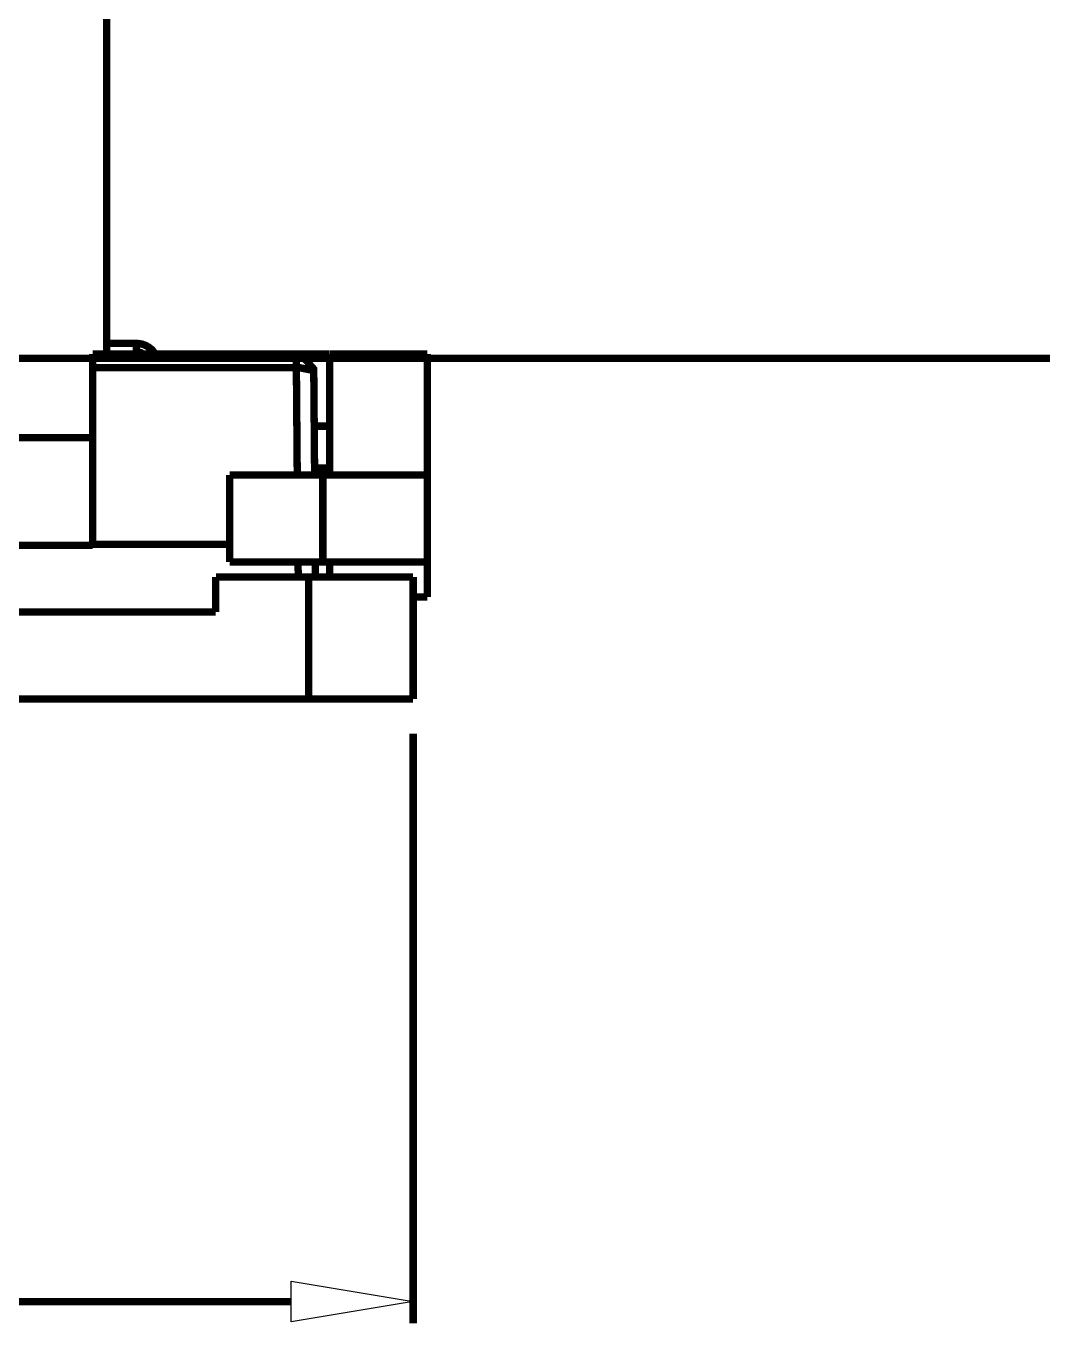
# Model space of a CAD drawing. Extents: x 0.54 to 10.46, y 0.74 to 7.76.
# Drawn here: x 7.5189 to 7.9025, y 4.2104 to 4.7013 of the extents above; entities that cross this region are included whole.
import ezdxf

# ---------------------------------------------------------------- set-up
doc = ezdxf.new("R2010")
doc.units = 0
doc.layers.get('0').update_dxf_attribs({"linetype": 'CONTINUOUS'})

msp = doc.modelspace()

# ---------------------------------------------------------------- linework, layer by layer
at = {"color": 0, "const_width": 0.00278}
for points in [[(7.54937, 4.70731), (7.54937, 4.57747)], [(7.56054, 4.58149), (7.54937, 4.58149)], [(7.56054, 4.57824), (7.55925, 4.57824)], [(7.56749, 4.57747), (7.56743, 4.57758), (7.56739, 4.57775), (7.56728, 4.57785), (7.56722, 4.57796), (7.56717, 4.57813), (7.56711, 4.57824), (7.567, 4.57835), (7.56689, 4.5785), (7.56685, 4.57861), (7.56663, 4.57883), (7.56657, 4.57894), (7.56629, 4.57921), (7.56619, 4.57926), (7.56586, 4.57958), (7.56575, 4.57964), (7.5656, 4.57975), (7.56549, 4.57986), (7.56537, 4.57992), (7.56526, 4.58003), (7.56511, 4.58008), (7.565, 4.58018), (7.56489, 4.58024), (7.56472, 4.58035), (7.56461, 4.5804), (7.56446, 4.58051), (7.56424, 4.58062), (7.56407, 4.58068), (7.56392, 4.58078), (7.56369, 4.58089), (7.56321, 4.58106), (7.5631, 4.58111), (7.56293, 4.58117), (7.56278, 4.58117), (7.56267, 4.58122), (7.5625, 4.58128), (7.56239, 4.58128), (7.56222, 4.58132), (7.56207, 4.58132), (7.5619, 4.58138), (7.56164, 4.58138), (7.56147, 4.58143), (7.56099, 4.58143), (7.56087, 4.58149), (7.56054, 4.58149)], [(1.46175, 4.5759), (8.04747, 4.5759)], [(7.62088, 4.57747), (7.54406, 4.57747)], [(7.54406, 4.57747), (7.54406, 4.57238)], [(7.63346, 4.57753), (7.56749, 4.57753)], [(7.62744, 4.57096), (7.62739, 4.57189), (7.6225, 4.57747), (7.62088, 4.57747)], [(7.63346, 4.57753), (7.63346, 4.5319)], [(7.67031, 4.57753), (7.63351, 4.57753)], [(7.67031, 4.57753), (7.67031, 4.5319)], [(7.62088, 4.57238), (7.54406, 4.57238)], [(7.54406, 4.57238), (7.54406, 4.50569)], [(7.62744, 4.57096), (7.62696, 4.57135), (7.62142, 4.57249), (7.62088, 4.57238)], [(7.62744, 4.57096), (7.62776, 4.5319)], [(7.62761, 4.55029), (7.63351, 4.55029)], [(7.54406, 4.5459), (7.39621, 4.5459)], [(7.62776, 4.5345), (7.63346, 4.5345)], [(7.59571, 4.49903), (7.59571, 4.5319)], [(7.63086, 4.5319), (7.59571, 4.5319)], [(7.63086, 4.49903), (7.63086, 4.5319)], [(7.67031, 4.5319), (7.63086, 4.5319)], [(7.67031, 4.5319), (7.67031, 4.49903)], [(7.54406, 4.50537), (7.39621, 4.50537)], [(7.54406, 4.50569), (7.54406, 4.50537)], [(7.63086, 4.49903), (7.59571, 4.49903)], [(7.62804, 4.49903), (7.6281, 4.49338)], [(7.67031, 4.49903), (7.63086, 4.49903)], [(7.63346, 4.49903), (7.63346, 4.49338)], [(7.67031, 4.49903), (7.67031, 4.48589)], [(7.5905, 4.49338), (7.59039, 4.48019)], [(7.62554, 4.49338), (7.5905, 4.49338)], [(7.62554, 4.44738), (7.62554, 4.49338)], [(7.62554, 4.49338), (7.66493, 4.49338)], [(7.66493, 4.44738), (7.66493, 4.49338)], [(7.66493, 4.48589), (7.67031, 4.48589)], [(7.59039, 4.48019), (7.051, 4.48019)], [(7.01585, 4.44738), (7.62554, 4.44738)], [(7.62554, 4.44738), (7.66493, 4.44738)]]:
    msp.add_lwpolyline(points, dxfattribs=at)
at = {"color": 250, "const_width": 0.00278}
for points in [[(7.55925, 4.57824), (7.55925, 4.57747)], [(7.56213, 4.57747), (7.56207, 4.57753), (7.56201, 4.57753), (7.56196, 4.57758), (7.56185, 4.57764), (7.56179, 4.57764), (7.56168, 4.57775), (7.56164, 4.57775), (7.56153, 4.57781), (7.56147, 4.57781), (7.56142, 4.57785), (7.56131, 4.57785), (7.56125, 4.5779), (7.56108, 4.5779), (7.56104, 4.57796), (7.56099, 4.57796), (7.56087, 4.57801), (7.56065, 4.57801), (7.5606, 4.57807), (7.56044, 4.57807), (7.56039, 4.57813), (7.56, 4.57813), (7.55994, 4.57818), (7.5594, 4.57818), (7.55935, 4.57824), (7.55925, 4.57824)], [(7.56054, 4.58149), (7.56054, 4.57824)], [(7.56054, 4.57824), (7.56065, 4.57824), (7.56071, 4.57818), (7.56125, 4.57818), (7.56131, 4.57813), (7.56158, 4.57813), (7.56164, 4.57807), (7.56185, 4.57807), (7.5619, 4.57801), (7.56201, 4.57801), (7.56207, 4.57796), (7.56218, 4.57796), (7.56222, 4.5779), (7.56228, 4.5779), (7.56233, 4.57785), (7.56244, 4.57785), (7.5625, 4.57781), (7.5625, 4.57781), (7.56261, 4.57775), (7.56261, 4.57775), (7.56261, 4.57775), (7.56272, 4.57769), (7.56272, 4.57769), (7.56272, 4.57769), (7.56282, 4.57764), (7.56282, 4.57764), (7.56293, 4.57758), (7.56293, 4.57758), (7.56304, 4.57747), (7.56304, 4.57747)], [(7.62088, 4.57747), (7.62088, 4.57238)], [(7.62121, 4.5319), (7.62088, 4.57238)], [(7.59571, 4.50569), (7.54406, 4.50569)], [(7.62153, 4.49903), (7.62153, 4.49593), (7.62158, 4.49576), (7.62158, 4.49338)]]:
    msp.add_lwpolyline(points, dxfattribs=at)
at = {"color": 0, "const_width": 0.00278}
for points in [[(7.66493, 4.44738), (7.66493, 4.44738)], [(7.66493, 4.22), (7.66493, 4.22)]]:
    msp.add_lwpolyline(points, close=True, dxfattribs=at)
at = {"color": 9, "const_width": 0.00278}
for points in [[(7.66493, 4.43425), (7.66493, 4.21181)], [(7.0224, 4.22), (7.61893, 4.22)]]:
    msp.add_lwpolyline(points, dxfattribs=at)
at = {"color": 9}
msp.add_lwpolyline([(7.61897, 4.22771), (7.66493, 4.22), (7.61897, 4.21235), (7.61897, 4.22771)], close=True, dxfattribs=at)

doc.saveas('drawing.dxf')
